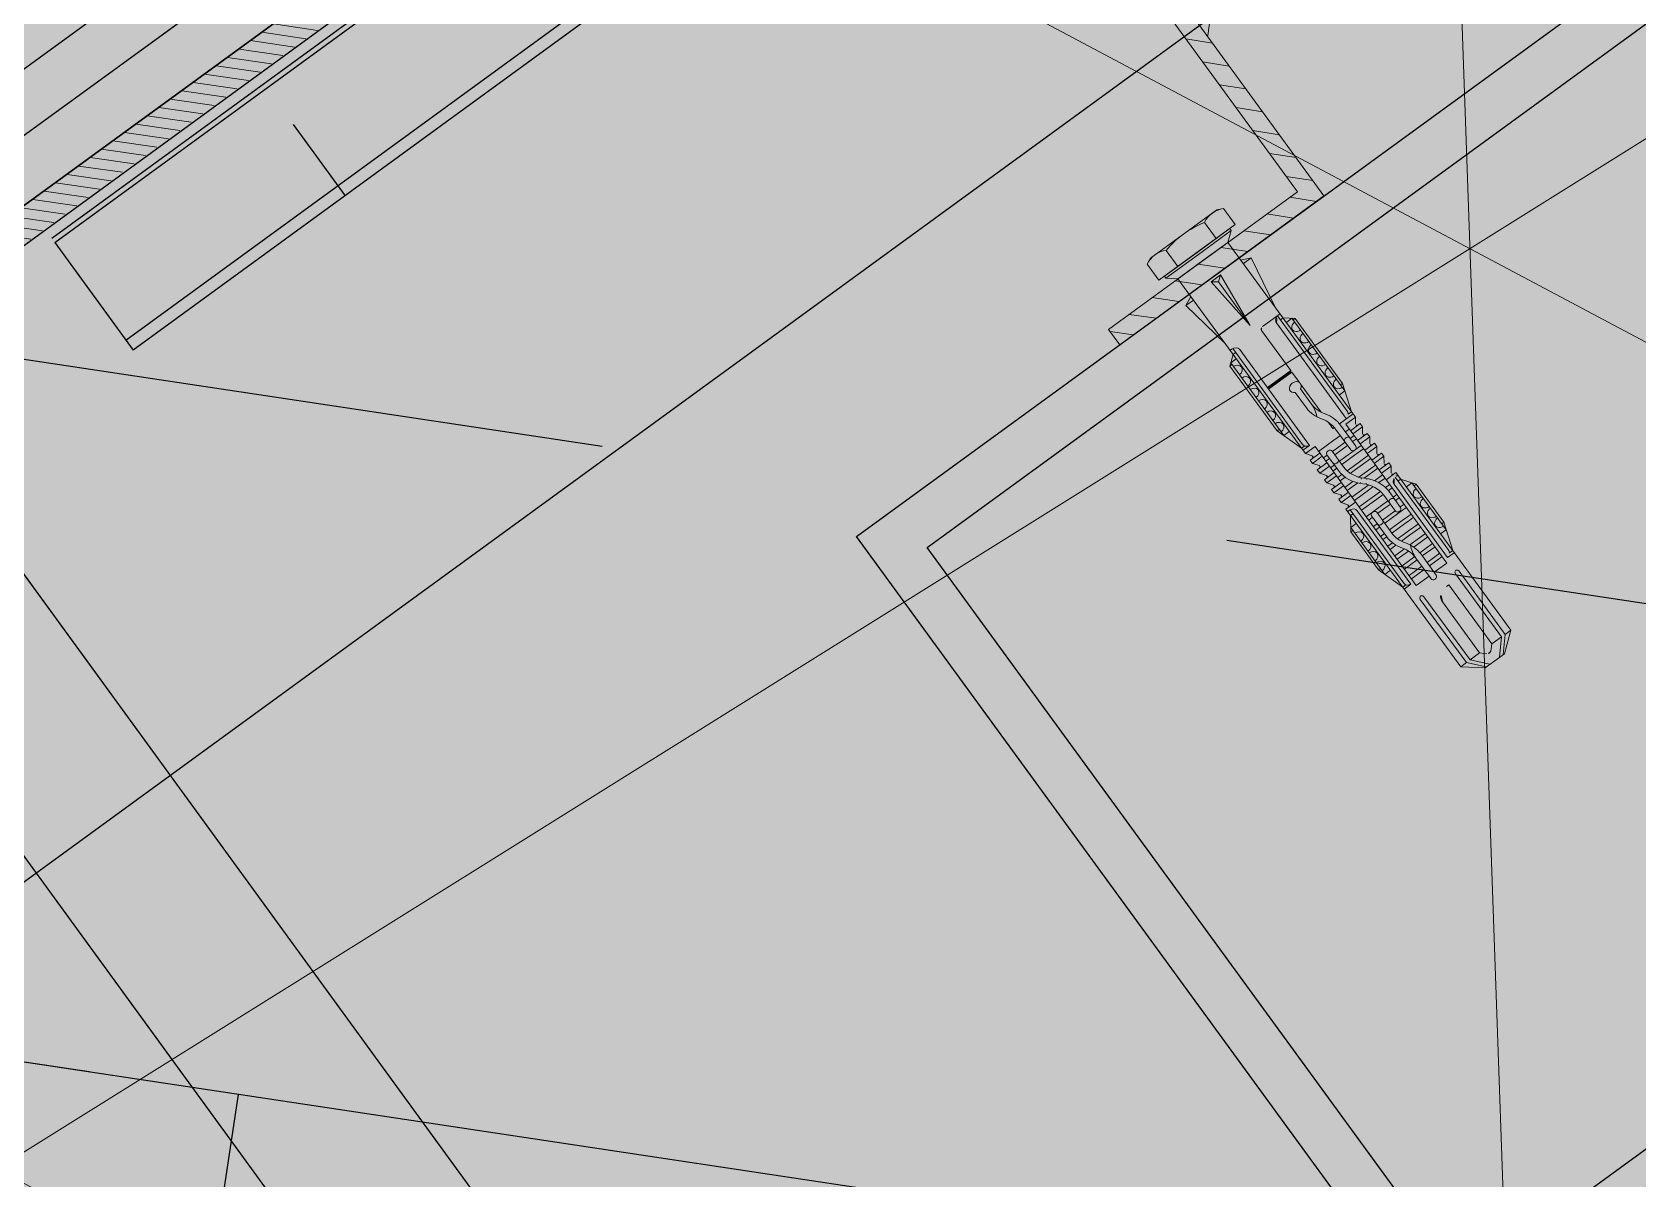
# Model space of a CAD drawing. Header units: metres. Extents: x 678805 to 1359287, y 2747329 to 5497370.
# Drawn here: x 679859.0376 to 679859.2918, y 2748713.8587 to 2748714.0403 of the extents above; entities that cross this region are included whole.
import ezdxf

# ---------------------------------------------------------------- set-up
doc = ezdxf.new("R2010")
doc.units = ezdxf.units.M
doc.linetypes.add('XREF_MON_BUILDINGS$0$DASH_1', pattern=[0.4, 0.1, -0.3])
doc.linetypes.add('XREF_MON_BUILDINGS$0$Dash_2_', pattern=[0.25, 0.125, -0.125])
for name, color, linetype in [('00_XREF_MON_HSC_PAVEMENT', 7, 'Continuous'), ('00_XREF_TWQ_BUILDINGS', 7, 'Continuous'), ('XREF_MON_BUILDINGS$0$00-Modulos DEFINIDOS', 7, 'Continuous'), ('XREF_MON_BUILDINGS$0$00-Modulos ROOFS', 2, 'Continuous'), ('XREF_MON_BUILDINGS$0$02-L-01_Structure', 2, 'Continuous'), ('XREF_MON_BUILDINGS$0$02-L-01_Struture aux', 4, 'Continuous'), ('XREF_MON_BUILDINGS$0$02-L-Insulation', 252, 'Continuous'), ('XREF_MON_BUILDINGS$0$02-L-panel', 5, 'Continuous'), ('XREF_MON_BUILDINGS$0$02-L-Pergola Profiles', 8, 'Continuous'), ('XREF_MON_BUILDINGS$0$02-L-Pergola Projection', 8, 'Continuous'), ('XREF_MON_BUILDINGS$0$02-L-Pergola Shades', 15, 'Continuous'), ('XREF_MON_BUILDINGS$0$02-L-Pergola Shades Schematic', 8, 'Continuous'), ('XREF_MON_BUILDINGS$0$02_L_Furniture', 7, 'Continuous'), ('XREF_MON_BUILDINGS$0$02_L_Projection', 8, 'Continuous')]:
    doc.layers.add(name, color=color, linetype=linetype)
doc.layers.add('XREF_MON_BUILDINGS$0$0-WIPEOUTS', color=7, linetype='Continuous', true_color=0xffffff)
doc.layers.add('XREF_MON_BUILDINGS$0$02-L-Pergola Wipeout', color=7, linetype='Continuous', true_color=0xffffff)
for name, color, linetype, lineweight in [('XREF_MON_BUILDINGS$0$02-H-251', 251, 'Continuous', 0), ('XREF_MON_BUILDINGS$0$02-H-254', 254, 'Continuous', 0), ('XREF_MON_BUILDINGS$0$02-L-01_Structure L', 7, 'Continuous', 5), ('XREF_MON_BUILDINGS$0$02-L-01_Structure T', 8, 'Continuous', 5)]:
    doc.layers.add(name, color=color, linetype=linetype, lineweight=lineweight)
doc.layers.add('XREF_MON_BUILDINGS$0$02-KH-13 Restaurant', color=7, linetype='Continuous', lineweight=30, true_color=0xed2d02)
doc.layers.add('XREF_MON_HSC_PAVEMENT$0$03-TR-Pavement_07_Precast irregular Concrete Blocks', color=7, linetype='Continuous', lineweight=5, true_color=0xb3b3b3)
doc.layers.add('XREF_MON_BUILDINGS$0$02-L-Pergola Aux', color=50, linetype='Continuous', plot=False)
doc.layers.get('XREF_MON_BUILDINGS$0$02-KH-13 Restaurant').off()
doc.linetypes.add('XREF_MON_BUILDINGS$0$BATTING', pattern='A,0.0001,-0.1,[134,ltypeshp.shx,S=0.1,R=0,X=-0.1,Y=0],-0.2,[134,ltypeshp.shx,S=0.1,R=180,X=0.1,Y=0],-0.1', length=0.4001)

# ---------------------------------------------------------------- blocks, each defined once
blk = doc.blocks.new('XREF_MON_BUILDINGS$0$modulo kiosco')
at = {"layer": 'XREF_MON_BUILDINGS$0$0-WIPEOUTS', "true_color": 0xfcfcfc}
h = blk.add_hatch(color=7, dxfattribs=at)
h.dxf.hatch_style = 1
h.paths.add_polyline_path([(119.6986085139215, -61.62058441969566), (119.6986085125245, -56.82058442011476), (124.4986085132696, -56.82058442058042), (124.4986085123383, -61.62058442132547)])
at = {"layer": 'XREF_MON_BUILDINGS$0$00-Modulos ROOFS', "lineweight": 0}
blk.add_lwpolyline([(119.6986085139215, -61.62058441969566), (119.6986085125245, -56.82058442011476), (124.4986085132696, -56.82058442058042), (124.4986085123383, -61.62058442132547)], close=True, dxfattribs=at)
at = {"layer": 'XREF_MON_BUILDINGS$0$00-Modulos ROOFS'}
blk.add_lwpolyline([(124.4986085137352, -57.12058442062698), (124.4986085132696, -56.82058442058042), (124.1986085125245, -56.82058442151174), (119.9986085128039, -56.82058442034759), (119.6986085125245, -56.82058442011476), (119.6986085125245, -57.12058442085981), (119.6986085134558, -61.32058442058042), (119.6986085139215, -61.62058441969566), (119.9986085128039, -61.62058442062698), (124.1986085125245, -61.62058442109264), (124.4986085123383, -61.62058442132547), (124.4986085128039, -61.32058442081325)], close=True, dxfattribs=at)
blk = doc.blocks.new('XREF_MON_BUILDINGS$0$lamas aluminiotriangulo')
blk.add_lwpolyline([(680250.9537691945, 2748656.390655607), (680248.9006715198, 2748658.44375328)])
blk = doc.blocks.new('XREF_MON_BUILDINGS$0$PERGOLA PLANA')
at = {"layer": 'XREF_MON_BUILDINGS$0$02-L-Pergola Wipeout', "true_color": 0xfcfcfc}
h = blk.add_hatch(color=7, dxfattribs=at)
h.dxf.hatch_style = 1
h.paths.add_polyline_path([(4.612218253081664, 9.290000000968575), (0.3099999981932342, 4.987781745847315), (0.3099999986588955, 9.290000000037253)])
h.paths.add_polyline_path([(0.332781744771637, 4.855000000447035), (4.744999998947605, 9.267218254506588), (4.744999999529682, 4.900563496164978), (4.699436504277401, 4.855000000447035)])
h.paths.add_polyline_path([(4.854999999050051, 9.290000001899898), (9.13443650235422, 9.29000000236556), (4.854999999632128, 5.010563495568931)])
h.paths.add_polyline_path([(9.289999997243285, 9.134436507709324), (9.289999997825362, 4.855000001844019), (5.010563491727225, 4.855000000912696)])
h.paths.add_polyline_path([(4.900563491159119, 4.745000001043081), (9.267218253924511, 4.745000001508743), (4.85500000033062, 0.3327817460522056), (4.854999999166466, 4.699436508584768)])
h.paths.add_polyline_path([(9.289999997825362, 4.612218253780156), (9.289999998291023, 0.3100000019185245), (4.987781747244298, 0.3100000009872019)])
h.paths.add_polyline_path([(0.465563491685316, 0.3100000000558794), (4.744999999064021, 4.589436508249491), (4.745000000111759, 0.3100000014528632)])
h.paths.add_polyline_path([(0.3099999980768189, 4.745000000111759), (4.589436504989862, 4.745000000111759), (0.3099999976111576, 0.4655634895898402)])
h.paths.add_polyline_path([(9.399999998277053, 0.2000000020489097), (0.1999999997206032, 0.1999999997206032), (0.1999999986728653, 9.399999999906868), (9.399999999324791, 9.400000001769513)])
at = {"layer": 'XREF_MON_BUILDINGS$0$02-L-Pergola Aux', "linetype": 'XREF_MON_BUILDINGS$0$Dash_2_', "ltscale": 0.5}
blk.add_line((0.1999999997206032, 0.1999999997206032), (9.399999999324791, 9.400000001769513), dxfattribs=at)
at = {"layer": 'XREF_MON_BUILDINGS$0$02-L-Pergola Profiles'}
blk.add_line((0.4655634912196547, 0.3099999995902181), (9.289999999338761, 9.13443651003763), dxfattribs=at)
at = {"layer": 'XREF_MON_BUILDINGS$0$02-L-Pergola Projection', "linetype": 'XREF_MON_BUILDINGS$0$DASH_1'}
blk.add_line((0.4655634912196547, 0.3099999995902181), (9.289999999338761, 9.13443651003763), dxfattribs=at)
at = {"layer": 'XREF_MON_BUILDINGS$0$02-L-Pergola Shades', "xscale": -1, "rotation": 270.0000000152252}
blk.add_blockref('XREF_MON_BUILDINGS$0$lamas aluminiotriangulo', (-2748649.153572517, -680243.8731607608), dxfattribs=at)
at = {"layer": 'XREF_MON_BUILDINGS$0$02-L-Pergola Shades Schematic', "xscale": -1, "rotation": 270.0000000152252}
blk.add_blockref('XREF_MON_BUILDINGS$0$lamas aluminiotriangulo', (-2748649.153572517, -680243.8731607608), dxfattribs=at)
blk = doc.blocks.new('XREF_MON_BUILDINGS$0$PILAR STRUCTURE')
at = {"layer": 'XREF_MON_BUILDINGS$0$02-L-01_Structure', "linetype": 'Continuous'}
h = blk.add_hatch(dxfattribs=at)
h.set_pattern_fill('ANGLE', color=252)
h.set_pattern_definition([(0, (-144.6596111481284, 18.56842418532225), (0, 6.985), [5.08, -1.905]), (90, (-144.6596111481284, 18.56842418532225), (-6.985, 4.277078946022131e-16), [5.08, -1.905])])
h.paths.add_polyline_path([(-0.0800000000000125, -0.08000000000000185), (0.07999999999998408, -0.08000000000000185), (0.07999999999998408, 0.0799999999999983), (-0.0800000000000125, 0.0799999999999983)])
h.paths.add_polyline_path([(-0.07200000000000273, -0.07200000000000273), (0.0719999999999743, -0.07200000000000273), (0.0719999999999743, 0.07199999999999918), (-0.07200000000000273, 0.07199999999999918)], flags=16)
h = blk.add_hatch(color=252, dxfattribs=at)
h.dxf.hatch_style = 1
h.paths.add_polyline_path([(-0.07200000000000273, -0.07200000000000273), (0.0719999999999743, -0.07200000000000273), (0.0719999999999743, 0.07199999999999918), (-0.07200000000000273, 0.07199999999999918)], flags=16)
h.paths.add_polyline_path([(-0.0800000000000125, -0.08000000000000185), (0.07999999999998408, -0.08000000000000185), (0.07999999999998408, 0.0799999999999983), (-0.0800000000000125, 0.0799999999999983)])
for points in [[(-0.0800000000000125, -0.08000000000000185), (0.07999999999998408, -0.08000000000000185), (0.07999999999998408, 0.0799999999999983), (-0.0800000000000125, 0.0799999999999983)], [(-0.07200000000000273, -0.07200000000000273), (0.0719999999999743, -0.07200000000000273), (0.0719999999999743, 0.07199999999999918), (-0.07200000000000273, 0.07199999999999918)]]:
    blk.add_lwpolyline(points, close=True, dxfattribs=at)
blk = doc.blocks.new('XREF_MON_BUILDINGS$0$ULMA_Escuadra40x80_Seccion')
at = {"layer": 'XREF_MON_BUILDINGS$0$02-H-251', "ltscale": 125}
h = blk.add_hatch(dxfattribs=at)
h.set_pattern_fill('ANSI31', color=256, scale=0.001, angle=360, style=0)
h.set_pattern_definition([(45, (0, 0), (-0.002245064030267288, 0.002245064030267289), [])])
h.paths.add_polyline_path([(0, 0.0799999999994725), (0.002999999989697244, 0.0799999999994725), (0.002999999989697244, 0.002999999999701686), (0.03999999999359716, 0.002999999999701686), (0.03999999999359716, 0), (0, 0)])
at = {"layer": 'XREF_MON_BUILDINGS$0$02-L-01_Structure L', "linetype": 'Continuous'}
blk.add_lwpolyline([(0, 0.0799999999994725), (0.002999999989697244, 0.0799999999994725), (0.002999999989697244, 0.002999999999701686), (0.03999999999359716, 0.002999999999701686), (0.03999999999359716, 0), (0, 0)], close=True, dxfattribs=at)
blk = doc.blocks.new('XREF_MON_BUILDINGS$0$ULMA_Anclaje fijacion a forjado y a cerramiento base')
at = {"layer": 'XREF_MON_BUILDINGS$0$02-L-01_Structure T', "linetype": 'Continuous'}
for p, q in [((-0.07549999996990664, 0.004900000054021802), (-0.06990192376542836, 0.006400000053872645)), ((-0.05990525586821605, 0.006000000053973054), (-0.07139474408904789, 0.006000000053973054)), ((-0.07139474408904789, 0.006000000053973054), (-0.07139474408904789, 0.004900000054021802)), ((-0.07139474408904789, 0.006000000053973054), (-0.07139474408904789, 0.004900000054021802)), ((-0.0605980761902174, 0.006400000053872645), (-0.06990192376542836, 0.006400000053872645)), ((-0.06990192376542836, 0.006400000053872645), (-0.06990192376542836, 0.006000000053973054)), ((-0.0605980761902174, 0.006400000053872645), (-0.0605980761902174, 0.006000000053973054)), ((-0.06059807618294144, 0.006400000053872645), (-0.05799999996816041, 0.004900000054021802)), ((-0.05990525586821605, 0.006000000053973054), (-0.05990525586821605, 0.004900000054021802)), ((-0.04149999997025589, 0.004900000054021802), (-0.03590192376577761, 0.006400000053872645)), ((-0.01959999997052364, 0.006000000053973054), (-0.03739474408939714, 0.006000000053973054)), ((-0.03739474408939714, 0.006000000053973054), (-0.03739474408939714, 0.004900000054021802)), ((-0.01999999996769475, 0.006400000053872645), (-0.03590192376577761, 0.006400000053872645)), ((-0.03590192376577761, 0.006400000053872645), (-0.03590192376577761, 0.006000000053973054)), ((-0.01999999996769475, 0.006400000053872645), (-0.01999999996769475, 0.006000000053973054)), ((-0.01849999996920815, 0.004900000054021802), (-0.01999999996769475, 0.006400000053872645)), ((-0.01959999997052364, 0.004900000054021802), (-0.01959999997052364, 0.006000000053973054)), ((-0.005200000319746323, 0.006399999982932059), (-0.01587305490102153, 0.004899999983081216)), ((-0.005199999970500357, 0.004900000054021802), (-0.005199999970500357, 0.006400000053872645)), ((-0.005199999970500357, 0.006400000053872645), (-0.004333974560722709, 0.004900000054021802)), ((0.001500000034866389, 0.006400000053872645), (2.91038304567337e-11, 0.004900000054021802)), ((0.002000000029511284, 0.006400000053872645), (0.001500000034866389, 0.006400000053872645)), ((0.001500000034866389, 5.411493475548923e-11), (0.001500000034866389, 0.006400000053872645)), ((0.001999999680265319, 0.007505513633077499), (0.0059194662826485, 0.007505513633077499)), ((0.001999999680265319, -0.007505513666728802), (0.001999999680265319, 0.007505513633077499)), ((0.002000000029511284, 5.411493475548923e-11), (0.002000000029511284, 0.006400000053872645)), ((0.006499999683001079, 0.00650000033328979), (0.0059194662826485, 0.007505513633077499)), ((0.006499999683001079, -0.006499999667084921), (0.006499999683001079, 0.00650000033328979)), ((-0.09499999996478437, 0.004900000054021802), (-0.09799999996903352, 0.001900000053865369)), ((-0.09500000016123522, 0.003800290978233534), (-0.09800000016548438, 0.001649701530368475)), ((-0.09800000016548438, 0.0009425947491763509), (-0.09500000016123522, 0.00309318419704141)), ((-0.05639999997220002, 0.004900000040834129), (-0.09499999997206032, 0.004900000040834129)), ((-0.09500000016123522, 0.003800290978233534), (-0.09500000016123522, 0.004899999999906868)), ((-0.07949999999982538, 0.003800290978233534), (-0.09500000016123522, 0.003800290978233534)), ((-0.07950095342675922, 0.00309318419704141), (-0.09500000000116415, 0.00309318419704141)), ((-0.09500000016123522, 0.001212165931974596), (-0.09500000016123522, 0.00309318419704141)), ((-0.07921132486808347, 0.003735412722562614), (-0.07949999999982538, 0.003800290978233534)), ((-0.07949999999982538, 0.00309318419704141), (-0.07921132486808347, 0.003158062453167076)), ((-0.07899999999790452, 0.003446737587637472), (-0.07921132486808347, 0.003735412722562614)), ((-0.07921132486808347, 0.003158062453167076), (-0.07899999999790452, 0.003446737587637472)), ((-0.04279999997379491, 0.003000000040628947), (-0.07679999997344567, 0.003000000040628947)), ((-0.07679999997344567, 0.0004999963407499308), (-0.07679999997344567, 0.003000000040628947)), ((-0.07599999997182749, 0.003600000040933082), (-0.07599999997182749, 0.004900000040834129)), ((-0.05799999996816041, 0.003600000054120756), (-0.07597979684214806, 0.003600000054120756)), ((-0.07549999996990664, 0.004266025754077418), (-0.07549999996990664, 0.004900000054021802)), ((-0.07519999997020932, 0.0004999878656235524), (-0.07519999997020932, 0.003000000040628947)), ((-0.05702020314492984, 0.004400000053919939), (-0.07499999996798579, 0.004400000053919939)), ((-0.07439999996859115, 0.000499983615554811), (-0.07439999996859115, 0.003000000040628947)), ((-0.07279999997263076, 0.0004999751408831798), (-0.07279999997263076, 0.003000000040628947)), ((-0.07199999997101258, 0.0004999709158255428), (-0.07199999997101258, 0.003000000040628947)), ((-0.07039999996777624, 0.0007838919409550726), (-0.07039999996777624, 0.003000000040628947)), ((-0.06959999997343402, 0.003000000040628947), (-0.06959999997343402, -3.774075094042928e-05)), ((-0.06799999997019768, 0.001888627379230456), (-0.06799999997019768, 0.003000000054271368)), ((-0.0671999999685795, 0.002098475703860458), (-0.0671999999685795, 0.003000000054271368)), ((-0.06559999996534316, 0.002250000054118573), (-0.06559999996534316, 0.003000000054271368)), ((-0.06479999997100094, 0.002250000054118573), (-0.06479999997100094, 0.003000000054271368)), ((-0.0631999999677646, 0.002250000054118573), (-0.0631999999677646, 0.003000000054271368)), ((-0.06239999996614642, 0.002250000054118573), (-0.06239999996614642, 0.003000000054271368)), ((-0.06079999997018604, 0.002250000054118573), (-0.06079999997018604, 0.003000000054271368)), ((-0.05999999996856786, 0.002250000054118573), (-0.05999999996856786, 0.003000000054271368)), ((-0.05839999996533152, 0.002246470569389203), (-0.05839999996533152, 0.003000000054271368)), ((-0.05799999999726424, 0.004899999999906868), (-0.05799999999726424, 0.004399999999805004)), ((-0.0575999999709893, 0.002178927737077174), (-0.0575999999709893, 0.003000000054271368)), ((-0.0569999999643187, 0.004600000053869735), (-0.0569999999643187, 0.004900000054021802)), ((-0.05639999997220002, 0.003000000040628947), (-0.05639999997220002, 0.004900000040834129)), ((-0.05599999996775296, 0.001773728350144665), (-0.05599999996775296, 0.003000000054271368)), ((-0.05479999996896368, 0.004900000040834129), (-0.05594999997265404, 0.004236047240738117)), ((-0.05519999996613478, 0.001419681868355838), (-0.05519999996613478, 0.003000000054271368)), ((-0.0539999999673455, 0.004900000040834129), (-0.05479999996896368, 0.004900000040834129)), ((-0.05479999996896368, 0.003000000040628947), (-0.05479999996896368, 0.004900000040834129)), ((-0.0539999999673455, 0.003000000040628947), (-0.0539999999673455, 0.004900000040834129)), ((-0.05359999997017439, 0.0003147642983094556), (-0.05359999997017439, 0.003000000040628947)), ((-0.05239999997138511, 0.004900000040834129), (-0.05354999996779952, 0.004236047240738117)), ((-0.05279999996855622, 4.092726157978177e-11), (-0.05279999996855622, 0.003000000040628947)), ((-0.05239999997138511, 0.003000000040628947), (-0.05239999997138511, 0.004900000040834129)), ((-0.05159999996976694, 0.004900000040834129), (-0.05239999997138511, 0.004900000040834129)), ((-0.05159999996976694, 0.003000000040628947), (-0.05159999996976694, 0.004900000040834129)), ((-0.05119999997259583, 4.092726157978177e-11), (-0.05119999997259583, 0.003000000040628947)), ((-0.04999999997380655, 0.004900000040834129), (-0.05114999997022096, 0.004236047240738117)), ((-0.05039999997097766, 4.092726157978177e-11), (-0.05039999997097766, 0.003000000040628947)), ((-0.04919999997218838, 0.004900000040834129), (-0.04999999997380655, 0.004900000040834129)), ((-0.04999999997380655, 0.003000000040628947), (-0.04999999997380655, 0.004900000040834129)), ((-0.04919999997218838, 0.003000000040628947), (-0.04919999997218838, 0.004900000040834129)), ((-0.04879999996774131, 0.002250000054118573), (-0.04879999996774131, 0.003000000054271368)), ((-0.04879999996774131, 0.001250000053914846), (-0.04879999996774131, 0.00262500005419497)), ((-0.04759999996895203, 0.004900000040834129), (-0.0487499999726424, 0.004236047240738117)), ((-0.0479999999733991, 4.092726157978177e-11), (-0.0479999999733991, 0.003000000040628947)), ((-0.04759999996895203, 0.003000000040628947), (-0.04759999996895203, 0.004900000040834129)), ((-0.04679999996733386, 0.004900000040834129), (-0.04759999996895203, 0.004900000040834129)), ((-0.04679999996733386, 0.003000000040628947), (-0.04679999996733386, 0.004900000040834129)), ((-0.04639999997016275, 0.002250000054118573), (-0.04639999997016275, 0.003000000054271368)), ((-0.04519999997137347, 0.004900000040834129), (-0.04634999996778788, 0.004236047240738117)), ((-0.04559999996854458, 0.002250000054118573), (-0.04559999996854458, 0.003000000054271368)), ((-0.0443999999697553, 0.004900000040834129), (-0.04519999997137347, 0.004900000040834129)), ((-0.04519999997137347, 0.003000000040628947), (-0.04519999997137347, 0.004900000040834129)), ((-0.0443999999697553, 0.003000000040628947), (-0.0443999999697553, 0.004900000040834129)), ((-0.04399999996530823, 0.002250000054118573), (-0.04399999996530823, 0.003000000054271368)), ((-0.04399999996530823, 0.002250000054118573), (-0.04399999996530823, 0.003000000054271368)), ((-0.04279999997379491, 0.004900000040834129), (-0.04394999997020932, 0.004236047240738117)), ((2.91038304567337e-11, 0.004900000054021802), (-0.04279999996651895, 0.004900000054021802)), ((-0.04279999997379491, 0.003000000040628947), (-0.04279999997379491, 0.004900000040834129)), ((-0.04199999996490078, 0.004900000054021802), (-0.04199999996490078, 0.002243997654204577)), ((-0.01849999996920815, 0.003600000054120756), (-0.04197979586751899, 0.003600000054120756)), ((-0.04149999997025589, 0.004266025478955271), (-0.04149999997025589, 0.004900000054021802)), ((-0.017520182816952, 0.004400000053919939), (-0.04099999996833503, 0.004400000053919939)), ((-0.01849999996920815, 0.004900000054021802), (-0.01849999996920815, 0.004400000053919939)), ((-0.01749999996536644, 0.004900000054021802), (-0.01749999996536644, 0.001469047654154565)), ((2.91038304567337e-11, 5.411493475548923e-11), (2.91038304567337e-11, 0.004900000054021802)), ((0.001999999680265319, 0.003752758733298833), (0.0059194662826485, 0.003752758733298833)), ((-0.09799999996903352, 5.411493475548923e-11), (-0.09799999996903352, 0.001900000053865369)), ((-0.09799999999813735, 0), (-0.09799999999813735, -0.001900000000205182)), ((-0.09500000000116415, 0.001212165931974596), (-0.09598054861999117, 0.0003815084141933767)), ((-0.08050000000366708, 0.001212165931974596), (-0.09500000000116415, 0.001212165931974596)), ((-0.08050000031653326, 0.0007878340506977111), (-0.08050000031653326, 0.001212165915148944)), ((-0.07238871805748204, 0.0005000000005566108), (-0.07750000029773219, 0.0005000000005566108)), ((-0.07238871783920331, 0.0005000000005566108), (-0.07749997821520083, 0.0005000000005566108)), ((-0.07039999996777624, 0.0002553429039835464), (-0.07039999996777624, 0.0007838919541427458)), ((-0.06799999997019768, 0.0008294746289720933), (-0.06799999997019768, 0.001888627379230456)), ((-0.06799999997019768, 4.092726157978177e-11), (-0.06799999997019768, 0.0008294746157844202)), ((-0.06799999997019768, 4.092726157978177e-11), (-0.06799999997019768, -0.0007950077156237967)), ((-0.0671999999685795, 0.001074557454103342), (-0.0671999999685795, 0.002098475703860458)), ((-0.0671999999685795, 4.092726157978177e-11), (-0.0671999999685795, 0.001074557440915669)), ((-0.0671999999685795, 4.092726157978177e-11), (-0.0671999999685795, -0.001052696669376019)), ((-0.06559999996534316, 0.001250000053914846), (-0.06559999996534316, 0.002250000054118573)), ((-0.06559999997261912, 4.092726157978177e-11), (-0.06559999997261912, 0.001250000040727173)), ((-0.06559999997261912, 4.092726157978177e-11), (-0.06559999997261912, -0.001249999959327397)), ((-0.06479999997100094, 0.001250000053914846), (-0.06479999997100094, 0.002250000054118573)), ((-0.06479999997100094, 4.092726157978177e-11), (-0.06479999997100094, 0.001250000040727173)), ((-0.06479999997100094, 4.092726157978177e-11), (-0.06479999997100094, -0.001249999959327397)), ((-0.0631999999677646, 0.001250000053914846), (-0.0631999999677646, 0.002250000054118573)), ((-0.0631999999677646, 4.092726157978177e-11), (-0.0631999999677646, 0.001250000040727173)), ((-0.0631999999677646, 4.092726157978177e-11), (-0.0631999999677646, -0.001249999959327397)), ((-0.05863006513391156, 0.002250000000458385), (-0.06250000033469405, 0.002250000000458385)), ((-0.05863006513391156, 0.001250000000254659), (-0.06249989908974385, 0.001250000000254659)), ((-0.06239999997342238, 4.092726157978177e-11), (-0.06239999997342238, 0.001250000040727173)), ((-0.06239999997342238, 4.092726157978177e-11), (-0.06239999997342238, -0.001249999959327397)), ((-0.06079999997018604, 4.092726157978177e-11), (-0.06079999997018604, 0.001250000040727173)), ((-0.06079999997018604, 4.092726157978177e-11), (-0.06079999997018604, -0.001249999959327397)), ((-0.05999999996856786, 4.092726157978177e-11), (-0.05999999996856786, 0.001250000040727173)), ((-0.05999999996856786, 4.092726157978177e-11), (-0.05999999996856786, -0.002999999959229172)), ((-0.05839999997260747, 4.092726157978177e-11), (-0.05839999997260747, 0.001245927241143363)), ((-0.05839999997260747, 4.092726157978177e-11), (-0.05839999997260747, -0.002999999959229172)), ((-0.0575999999709893, -0.002999999959229172), (-0.0575999999709893, 0.001167863121281698)), ((-0.05599999996775296, 4.092726157978177e-11), (-0.05599999996775296, 0.0006941365782040521)), ((-0.05599999996775296, 4.092726157978177e-11), (-0.05599999996775296, -0.002999999959229172)), ((-0.05519999997341074, 0.0002712911496018933), (-0.05519999997341074, -0.002999999959229172)), ((-0.05279999996855622, 4.092726157978177e-11), (-0.05279999996855622, -0.0002712910677473701)), ((-0.05119999997259583, 4.092726157978177e-11), (-0.05119999997259583, -0.0009957987340385444)), ((-0.05039999997097766, 4.092726157978177e-11), (-0.05039999997097766, -0.001172616259282222)), ((-0.04879999996774131, 4.092726157978177e-11), (-0.04879999996774131, 0.001250000040727173)), ((-0.04879999996774131, 4.092726157978177e-11), (-0.04879999996774131, -0.001249999959327397)), ((-0.0479999999733991, 4.092726157978177e-11), (-0.0479999999733991, -0.001249999959327397)), ((-0.04238871808775002, 0.002249999982723239), (-0.04750000033527613, 0.002249999982723239)), ((-0.04238871799316257, 0.001249999982974259), (-0.04749997836916009, 0.001249999982974259)), ((-0.04639999997016275, 4.092726157978177e-11), (-0.04639999997016275, 0.001250000040727173)), ((-0.04639999997016275, 4.092726157978177e-11), (-0.04639999997016275, -0.001249999959327397)), ((-0.04559999996854458, 4.092726157978177e-11), (-0.04559999996854458, 0.001250000040727173)), ((-0.04559999996854458, 4.092726157978177e-11), (-0.04559999996854458, -0.001249999959327397)), ((-0.04399999997258419, 4.092726157978177e-11), (-0.04399999997258419, 0.001250000040727173)), ((-0.04399999997258419, 4.092726157978177e-11), (-0.04399999997258419, 0.001250000040727173)), ((-0.04399999997258419, 4.092726157978177e-11), (-0.04399999997258419, -0.001249999959327397)), ((-0.04399999997258419, 4.092726157978177e-11), (-0.04399999997258419, -0.002999999959229172)), ((-0.04199999996490078, 0.001243073279056262), (-0.04199999996490078, 0.0009690476540527015)), ((-0.04049836142075947, 0.0009690476540527015), (-0.04197979586751899, 0.0009690476540527015)), ((-0.03124687392119085, 0.0009690476540527015), (-0.03803526836418314, 0.0009690476540527015)), ((-0.03186602826463059, 0.0004999956327083055), (-0.03561142804392148, 0.0005000794471925474)), ((-0.03561128240835387, 0.0005000000001018634), (-0.03186602558707818, 0.0005000000001018634)), ((-0.02819999996427214, 0.0009690476540527015), (-0.03075312601140467, 0.0009690476540527015)), ((-0.02819999996427214, 0.0009690476540527015), (-0.02799999996932456, 0.0007690476541029057)), ((-0.02819999996427214, 0.0009690476540527015), (-0.02819999996427214, -0.003599999945890886)), ((-0.02779999996710103, 0.0009690476540527015), (-0.02799999996932456, 0.0007690476541029057)), ((-0.02799999996932456, 0.0007690476541029057), (-0.02799999996932456, -0.003599999945890886)), ((-0.02779999996710103, 0.0009690476540527015), (-0.02779999996710103, -0.003599999945890886)), ((-0.01799999996728729, 0.0009690476540527015), (-0.02779999996710103, 0.0009690476540527015)), ((-0.004333974917244632, 0.000915883743800805), (-0.01587305490102153, -1.682565198279917e-11)), ((-0.01587305455177557, 5.411493475548923e-11), (-0.005199999970500357, 5.411493475548923e-11)), ((-0.004333974560722709, 0.0009158838147413917), (-0.005199999970500357, 5.411493475548923e-11)), ((-0.004333974560722709, -0.0009158837065115222), (-0.005199999970500357, 5.411493475548923e-11)), ((-0.004333974560722709, -0.0009158837065115222), (-0.004333974560722709, 0.0009158838147413917)), ((0, 0), (0, -0.004899999999906868)), ((0.001499999998486601, 0), (0.001499999998486601, -0.006400000000212458)), ((0.002000000000407454, 0), (0.002000000000407454, -0.006400000000212458)), ((-0.09799999999813735, -0.0009425947491763509), (-0.09500000000116415, -0.003093184197496157)), ((-0.09500000000116415, -0.003800290978688281), (-0.09799999999813735, -0.001649701530368475)), ((-0.09500000000116415, -0.004899999999906868), (-0.09799999999813735, -0.001900000000205182)), ((-0.09500000000116415, -0.001212165932429343), (-0.09598054861999117, -0.0003815084141933767)), ((-0.09499999997206032, -0.001212165891502082), (-0.09499999997206032, -0.003093184156568896)), ((-0.08249999999679858, -0.001212165932429343), (-0.09500000000116415, -0.001212165932429343)), ((-0.07238871791923884, -0.0005000000001018634), (-0.07750000016676495, -0.0005000000001018634)), ((-0.07238871795561863, -0.0004999999991923687), (-0.07749997833161615, -0.0004999999991923687)), ((-0.07679999997344567, -0.0004999999591746018), (-0.07679999997344567, -0.002999999959229172)), ((-0.07519999997020932, -0.0004999999591746018), (-0.07519999997020932, -0.002999999959229172)), ((-0.07439999996859115, -0.0004999999591746018), (-0.07439999996859115, -0.002999999959229172)), ((-0.07279999997263076, -0.0004999999591746018), (-0.07279999997263076, -0.002999999959229172)), ((-0.07199999997101258, -0.0004999999591746018), (-0.07199999997101258, -0.002999999959229172)), ((-0.07039999996777624, -0.0008117044189930311), (-0.07039999996777624, -0.002999999959229172)), ((-0.06960000032267999, -0.001128624259763455), (-0.06960000032267999, -0.003000000016982085)), ((-0.06799999997019768, -0.001859274363141594), (-0.06799999997019768, -0.002999999946041498)), ((-0.0671999999685795, -0.002079642608805443), (-0.0671999999685795, -0.002999999946041498)), ((-0.06049997165246168, -0.001250034919394238), (-0.06561142800637754, -0.001249920534974081)), ((-0.0656112825818127, -0.002249999999548891), (-0.06049998287926428, -0.002249999999548891)), ((-0.06559999996534316, -0.002249999945888703), (-0.06559999996534316, -0.002999999946041498)), ((-0.06479999997100094, -0.002249999945888703), (-0.06479999997100094, -0.002999999946041498)), ((-0.0631999999677646, -0.002249999945888703), (-0.0631999999677646, -0.002999999946041498)), ((-0.06239999996614642, -0.002249999945888703), (-0.06239999996614642, -0.002999999946041498)), ((-0.06079999997018604, -0.002249999945888703), (-0.06079999997018604, -0.002999999946041498)), ((-0.05359999997017439, -0.0009432666124666866), (-0.05359999997017439, -0.002999999959229172)), ((-0.05279999996855622, -0.001419681760580715), (-0.05279999996855622, -0.002999999946041498)), ((-0.05119999996531988, -0.002030796920735156), (-0.05119999996531988, -0.002999999946041498)), ((-0.05039999997097766, -0.002183035096095409), (-0.05039999997097766, -0.002999999946041498)), ((-0.04550000053859549, -0.001249999999799911), (-0.04936993554292712, -0.001249999999799911)), ((-0.04550000033486867, -0.002249999999548891), (-0.04936993554292712, -0.002249999999548891)), ((-0.04879999996774131, -0.002249999945888703), (-0.04879999996774131, -0.002999999946041498)), ((-0.04799999996612314, -0.002249999945888703), (-0.04799999996612314, -0.002999999946041498)), ((-0.04639999997016275, -0.002249999945888703), (-0.04639999997016275, -0.002999999946041498)), ((-0.04559999996854458, -0.002249999945888703), (-0.04559999996854458, -0.002999999946041498)), ((-0.04399999996530823, -0.002249999945888703), (-0.04399999996530823, -0.002999999946041498)), ((-0.0318660280900076, -0.0004999956499887048), (-0.0356114278692985, -0.0005000794649276941)), ((-0.03561128252476919, -0.0004999999991923687), (-0.03186602571076946, -0.0004999999991923687)), ((-0.004333974917244632, -0.0009158837774521089), (-0.01587305490102153, -1.682565198279917e-11)), ((-0.07950095342675922, -0.003093184197496157), (-0.09500000000116415, -0.003093184197496157)), ((-0.09499999997206032, -0.003800290937761019), (-0.09499999997206032, -0.004899999959434354)), ((-0.07949999983975431, -0.003800290978688281), (-0.09500000000116415, -0.003800290978688281)), ((-0.05639999997947598, -0.004899999999906868), (-0.09499999997933628, -0.004899999999906868)), ((-0.07921132486808347, -0.003158062453621824), (-0.07949999999982538, -0.003093184197496157)), ((-0.07949999999982538, -0.003800290978688281), (-0.07921132486808347, -0.003735412722562614)), ((-0.07899999999790452, -0.003446737588092219), (-0.07921132486808347, -0.003158062453621824)), ((-0.07921132486808347, -0.003735412722562614), (-0.07899999999790452, -0.003446737588092219)), ((-0.04279999998107087, -0.003000000000156433), (-0.07679999998072162, -0.003000000000156433)), ((-0.07599999997910345, -0.003600000000005821), (-0.07599999997910345, -0.004899999999906868)), ((-0.05797979587805457, -0.003600000000005821), (-0.07597979685669998, -0.003600000000005821)), ((-0.07549999999901047, -0.004266025699962483), (-0.07549999999901047, -0.004899999999906868)), ((-0.07549999999901047, -0.004899999999906868), (-0.06990192380180815, -0.006400000000212458)), ((-0.05699999997887062, -0.004400000000259752), (-0.0749999999825377, -0.004400000000259752)), ((-0.07139474408904789, -0.004899999945791933), (-0.07139474408904789, -0.005999999945743184)), ((-0.07139474408904789, -0.004899999945791933), (-0.07139474408904789, -0.005999999945743184)), ((-0.0605980761902174, -0.006399999946097523), (-0.05799999996816041, -0.004899999945791933)), ((-0.05990525586821605, -0.004899999945791933), (-0.05990525586821605, -0.005999999945743184)), ((-0.05799999999726424, -0.004400000000259752), (-0.05799999999726424, -0.004899999999906868)), ((-0.05699999997887062, -0.004400000000259752), (-0.05699999997887062, -0.004899999999906868)), ((-0.05639999997947598, -0.003000000000156433), (-0.05639999997947598, -0.004899999999906868)), ((-0.05479999998351559, -0.004899999999906868), (-0.05594999997993, -0.004236047200265602)), ((-0.05479999998351559, -0.003000000000156433), (-0.05479999998351559, -0.004899999999906868)), ((-0.05399999998189742, -0.004899999999906868), (-0.05479999998351559, -0.004899999999906868)), ((-0.05399999998189742, -0.003000000000156433), (-0.05399999998189742, -0.004899999999906868)), ((-0.05239999997138511, -0.004899999979897984), (-0.05354999998235144, -0.004236047179801972)), ((-0.05239999997138511, -0.002999999979692802), (-0.05239999997138511, -0.004899999979897984)), ((-0.05159999996976694, -0.004899999979897984), (-0.05239999997138511, -0.004899999979897984)), ((-0.05159999996976694, -0.002999999979692802), (-0.05159999996976694, -0.004899999979897984)), ((-0.04999999997380655, -0.004899999979897984), (-0.05114999997022096, -0.004236047179801972)), ((-0.04999999997380655, -0.002999999979692802), (-0.04999999997380655, -0.004899999979897984)), ((-0.04919999997218838, -0.004899999979897984), (-0.04999999997380655, -0.004899999979897984)), ((-0.04919999997218838, -0.002999999979692802), (-0.04919999997218838, -0.004899999979897984)), ((-0.04759999996895203, -0.004899999959434354), (-0.0487499999726424, -0.004236047159338341)), ((-0.04759999996895203, -0.002999999959229172), (-0.04759999996895203, -0.004899999959434354)), ((-0.04679999996733386, -0.004899999959434354), (-0.04759999996895203, -0.004899999959434354)), ((-0.04679999996733386, -0.002999999959229172), (-0.04679999996733386, -0.004899999959434354)), ((-0.04519999997137347, -0.004899999959434354), (-0.04634999996778788, -0.004236047159338341)), ((-0.04519999997137347, -0.002999999959229172), (-0.04519999997137347, -0.004899999959434354)), ((-0.0443999999697553, -0.004899999959434354), (-0.04519999997137347, -0.004899999959434354)), ((-0.0443999999697553, -0.002999999959229172), (-0.0443999999697553, -0.004899999959434354)), ((-0.04279999998107087, -0.004899999999906868), (-0.04394999997748528, -0.004236047200265602)), ((-0.04279999997379491, -0.002999999959229172), (-0.04279999997379491, -0.004899999959434354)), ((2.91038304567337e-11, -0.004899999945791933), (-0.04279999996651895, -0.004899999945791933)), ((-0.0419999999794527, -0.003600000000005821), (-0.0419999999794527, -0.004899999999906868)), ((-0.01849999999831198, -0.003600000000005821), (-0.04197979589662282, -0.003600000000005821)), ((-0.04149999999935972, -0.004266025425295084), (-0.04149999999935972, -0.004899999999906868)), ((-0.04149999999935972, -0.004899999999906868), (-0.0359019238021574, -0.006400000000212458)), ((-0.01752018285333179, -0.004400000000259752), (-0.04099999999743886, -0.004400000000259752)), ((-0.03739474408939714, -0.004899999945791933), (-0.03739474408939714, -0.005999999945743184)), ((-0.01849999996920815, -0.004899999945791933), (-0.01999999996769475, -0.006399999946097523)), ((-0.01959999997052364, -0.004899999945791933), (-0.01959999997052364, -0.005999999945743184)), ((-0.01849999999831198, -0.004400000000259752), (-0.01849999999831198, -0.004899999999906868)), ((-0.01750000000174623, -0.004600000000209548), (-0.01750000000174623, -0.004899999999906868)), ((-0.005199999970500357, -0.006399999946097523), (-0.01587305455177557, -0.004899999945791933)), ((-0.005199999970500357, -0.004899999945791933), (-0.005199999970500357, -0.006399999946097523)), ((-0.005199999970500357, -0.006399999946097523), (-0.004333974560722709, -0.004899999945791933)), ((0.001499999998486601, -0.006400000000212458), (0, -0.004899999999906868)), ((0.001999999680265319, -0.003752755266759777), (0.0059194662826485, -0.003752755266759777)), ((-0.05990525586821605, -0.005999999945743184), (-0.07139474408904789, -0.005999999945743184)), ((-0.06990192376542836, -0.005999999945743184), (-0.06990192376542836, -0.006399999946097523)), ((-0.0605980761902174, -0.006399999946097523), (-0.06990192376542836, -0.006399999946097523)), ((-0.0605980761902174, -0.005999999945743184), (-0.0605980761902174, -0.006399999946097523)), ((-0.01959999997052364, -0.005999999945743184), (-0.03739474408939714, -0.005999999945743184)), ((-0.03590192376577761, -0.005999999945743184), (-0.03590192376577761, -0.006399999946097523)), ((-0.01999999996769475, -0.006399999946097523), (-0.03590192376577761, -0.006399999946097523)), ((-0.01999999996769475, -0.005999999945743184), (-0.01999999996769475, -0.006399999946097523)), ((0.002000000000407454, -0.006400000000212458), (0.001499999998486601, -0.006400000000212458)), ((0.001999999680265319, -0.007505513666728802), (0.0059194662826485, -0.007505513666728802)), ((0.006499999683001079, -0.006499999667084921), (0.0059194662826485, -0.007505512966872629))]:
    blk.add_line(p, q, dxfattribs=at)
for centre, radius, start, end in [((-0.06949999996868428, 0.006000000053973054), 0.001, 179.9999995831184, 2.240738939747224e-06), ((-0.06709999996382976, 0.006000000053973054), 0.001, 179.9999995831184, 2.240738939747224e-06), ((-0.0646999999662512, 0.006000000053973054), 0.001, 179.9999995831184, 2.240738939747224e-06), ((-0.06229999996867264, 0.006000000053973054), 0.001, 179.9999995831184, 2.240738939747224e-06), ((-0.03549999996903352, 0.006000000053973054), 0.001, 179.9999995831184, 2.240738939747224e-06), ((-0.03549999996903352, 0.006000000053973054), 0.001, 179.9999995831184, 2.240738939747224e-06), ((-0.0326999999670079, 0.006000000053973054), 0.001, 180, 2.657620602956009e-06), ((-0.02989999996498227, 0.006000000053973054), 0.001, 180, 2.657620602956009e-06), ((-0.0270999999702326, 0.006000000053973054), 0.001, 180, 2.657620602956009e-06), ((-0.02429999996820698, 0.006000000053973054), 0.001, 180, 2.657620602956009e-06), ((-0.02149999996618135, 0.006000000053973054), 0.001, 180, 2.657620602956009e-06), ((0.003177357582899276, 0.005629136232983001), 0.003322642399999999, 325.6168396574897, 34.38315982743712), ((-0.07502020407264354, 0.00340000005417096), 0.0009999999999999996, 90.00000125064498, 168.46304173404), ((-0.05799999996816041, 0.004600000053869735), 0.001, 269.9999983324734, 2.657620602956009e-06), ((-0.0560999999725027, 0.004495854840570246), 0.0002999999999999972, 179.9999995831184, 299.9999996018432), ((-0.05369999996764818, 0.004495854854212666), 0.0002999999999999972, 179.9999995831184, 299.9999996018432), ((-0.05129999997006962, 0.004495854840570246), 0.0002999999999999972, 179.9999995831184, 299.9999996018432), ((-0.04889999997249106, 0.004495854840570246), 0.0002999999999999972, 179.9999995831184, 299.9999996018432), ((-0.04649999996763654, 0.004495854840570246), 0.0002999999999999972, 179.9999995831184, 299.9999996018432), ((-0.04409999997005798, 0.004495854840570246), 0.0002999999999999972, 180, 299.9999997058804), ((-0.04099999996833503, 0.00340000005417096), 0.0009999999999999996, 90.00000125064498, 168.46304173404), ((-0.01849999996920815, 0.004600000053869735), 0.001, 269.9999983324734, 2.657620602956009e-06), ((-0.005919788716710173, 1.733042154228315e-09), 0.0124197884, 342.4126448496456, 17.58735477779235), ((-0.09565735931391828, 0), 0.000499999999999996, 130.2691184803775, 229.7308815196225), ((-0.08250000031694071, 0.0007878340506977111), 0.002, 270, 0), ((-0.07750000016676495, 4.547473508864641e-13), 0.0004999999999999999, 89.9974799503451, 269.9999979155917), ((-0.07750000028318027, 4.547473508864641e-13), 0.0005, 90.00000208440834, 270.0025200496549), ((-0.07238871805748204, -0.006999999999607098), 0.007500000000000002, 61.0463102315051, 90), ((-0.06250000033469405, 0.001750000000356522), 0.0004999999999999998, 90.00000208440834, 270.0116013998847), ((-0.0604999827046413, 0.001750017459926312), 0.0004999825401999999, 270.0012777422978, 90.00000416881663), ((-0.05863006513391156, -0.005249999999705324), 0.007499999999999999, 48.5903778450324, 90.00000166752666), ((-0.05863006495928857, -0.005249999999705324), 0.006500000000000001, 48.5903778450324, 90.00000166752666), ((-0.05863006511208368, 0.005249999982879672), 0.006499999999999996, 306.1289274904188, 311.4096221549676), ((-0.04936993552837521, -0.005250000016985723), 0.007499999999999999, 128.1222900908017, 131.4096221549676), ((-0.04936993554292712, 0.005250000000614818), 0.006499999999999997, 228.5903778450324, 270), ((-0.04750000032072421, 0.001749999982621375), 0.0004999999999999998, 90.00000208440834, 270.0025200496549), ((-0.04550000016024569, 0.001749999999901775), 0.0005, 269.9999754039819, 90.00000125064498), ((-0.04238871808775002, -0.00525000001744047), 0.007500000000000002, 61.0463102315051, 90), ((-0.04238871803681832, -0.005249999999250576), 0.006500000000000002, 61.04631409580072, 90), ((-0.03561128252476919, 0.007000157873790158), 0.007499999999999998, 241.0463007414357, 270), ((-0.03561128258297686, 0.007000157855600264), 0.006500000000000001, 241.0463102315051, 269.9987176720039), ((-0.03561128240835387, -0.007000157872880663), 0.0075, 90, 111.0361103108176), ((-0.03100000016274862, 0), 0.001000000000000001, 209.9997091887205, 149.9999981873691), ((-0.03100000032281969, 2.819433575496078e-11), 0.001000000000000001, 210.0000018126309, 150.0002908112796), ((-0.01799999996728729, 0.001469047654154565), 0.0004999999999999998, 269.9999983324734, 2.657620602956009e-06), ((-0.07238871791923884, 0.007000000000061846), 0.0075, 270, 291.0394696438425), ((-0.07238871809386183, -0.006999999999607098), 0.006499999999999999, 61.04631409580072, 90), ((-0.0656112825818127, 0.005250157873433636), 0.007499999999999996, 241.0463068707718, 270), ((-0.06561128254543291, 0.005250157873433636), 0.006500000000000001, 241.0463102315051, 269.9987176720039), ((-0.06250000016007107, -0.001749999999901775), 0.0005, 89.98839860011529, 269.9999979155917), ((-0.06049998284288449, -0.001750017459471565), 0.0004999825402000001, 269.9999958311834, 89.99871767200386), ((-0.04936993554292712, 0.005250000000614818), 0.007500000000000001, 228.5903778450324, 270), ((-0.05863006511208368, 0.005249999982879672), 0.007500000000000004, 308.1222900908016, 311.4096221549676), ((-0.04936993552837521, -0.005250000016985723), 0.006499999999999999, 126.1289274904188, 131.4096221549676), ((-0.04750000016065314, -0.001749999999901775), 0.0005, 89.9974799503451, 269.9999979155917), ((-0.04550000033486867, -0.001749999999447027), 0.0005000000000000001, 269.999998749355, 90.00002459601811), ((-0.0750202040799195, -0.003400000000056025), 0.001000000000000004, 191.5369578575029, 269.9999983324734), ((-0.06949999999778811, -0.006000000000312866), 0.001000000000000001, 2.657620602956009e-06, 179.9999995831184), ((-0.06710000000020955, -0.006000000000312866), 0.001000000000000001, 2.657620602956009e-06, 179.9999995831184), ((-0.06470000000263099, -0.006000000000312866), 0.001000000000000001, 2.657620602956009e-06, 179.9999995831184), ((-0.06229999999777647, -0.006000000000312866), 0.001000000000000001, 2.657620602956009e-06, 179.9999995831184), ((-0.05797979589988245, -0.004600000000209548), 0.001000000000000002, 11.53695900628007, 90), ((-0.05609999997977866, -0.004495854800097732), 0.0002999999999999983, 59.99999984205321, 179.9999995831184), ((-0.0536999999822001, -0.004495854800097732), 0.0002999999999999983, 59.99999984205321, 179.9999995831184), ((-0.05129999997006962, -0.004495854779634101), 0.0002999999999999983, 59.99999984205321, 179.9999995831184), ((-0.04889999997249106, -0.004495854779634101), 0.0002999999999999983, 59.99999984205321, 179.9999995831184), ((-0.04649999996763654, -0.00449585475917047), 0.0002999999999999983, 59.99999984205321, 179.9999995831184), ((-0.04409999997733394, -0.004495854800097732), 0.0002999999999999983, 59.99999984205321, 179.9999995831184), ((-0.04099999998288695, -0.003400000000056025), 0.000999999999999997, 191.5369578575029, 269.9999983324734), ((-0.03549999999813735, -0.006000000000312866), 0.001000000000000001, 2.657620602956009e-06, 179.9999995831184), ((-0.03549999999813735, -0.006000000000312866), 0.001000000000000001, 2.657620602956009e-06, 179.9999995831184), ((-0.03270000000338769, -0.006000000000312866), 0.001000000000000001, 2.657620602956009e-06, 179.9999995831184), ((-0.02990000000136206, -0.006000000000312866), 0.001000000000000001, 2.657620602956009e-06, 179.9999995831184), ((-0.02709999999933643, -0.006000000000312866), 0.001000000000000001, 2.657620602956009e-06, 179.9999995831184), ((-0.02429999999731081, -0.006000000000312866), 0.001000000000000001, 2.657620602956009e-06, 179.9999995831184), ((-0.02150000000256114, -0.006000000000312866), 0.001000000000000001, 2.657620602956009e-06, 179.9999995831184), ((-0.01849999998376006, -0.004600000000209548), 0.001000000000000001, 2.657620602956009e-06, 90.00000125064498), ((0.003177357582899276, -0.005629135566778132), 0.003322642399999999, 325.6168396574897, 34.38315982743712)]:
    blk.add_arc(centre, radius, start, end, dxfattribs=at)
blk = doc.blocks.new('XREF_MON_BUILDINGS$0$ULMA_Montante VV')
at = {"layer": 'XREF_MON_BUILDINGS$0$02-H-251', "ltscale": 125}
h = blk.add_hatch(dxfattribs=at)
h.set_pattern_fill('ANSI31', color=256, scale=0.001, angle=450, style=0)
h.set_pattern_definition([(134.9999999999999, (-0.05125000000043656, -0.00250000000005457), (-0.002245064030267289, -0.002245064030267287), [])])
edge = h.paths.add_edge_path()
edge.add_line((-0.05095000000073924, -0.00250000000005457), (0.04844999999841093, -0.00250000000005457))
edge.add_arc((0.04844999999841093, -0.002200000000129876), 0.0003, 270, 360)
edge.add_line((0.04874999999992724, -0.002200000000129876), (0.04874999999992724, -0.0003000000001520675))
edge.add_arc((0.04844999999841093, -0.0003000000001520675), 0.0003, 0, 90)
edge.add_line((0.04844999999841093, 0), (0, 0))
edge.add_line((0, 0), (0, 0.05719999999996617))
edge.add_arc((-0.0003000000015163096, 0.05719999999996617), 0.0003, 0, 90)
edge.add_line((-0.0003000000015163096, 0.05749999999989086), (-0.002200000000811997, 0.05749999999989086))
edge.add_arc((-0.002200000000811997, 0.05719999999996617), 0.0003, 90, 180)
edge.add_line((-0.002500000000509317, 0.05719999999996617), (-0.002500000000509317, 0))
edge.add_line((-0.002500000000509317, 0), (-0.05095000000073924, 0))
edge.add_arc((-0.05095000000073924, -0.0003000000001520675), 0.0003, 90, 180)
edge.add_line((-0.05125000000043656, -0.0003000000001520675), (-0.05125000000043656, -0.002200000000129876))
edge.add_arc((-0.05095000000073924, -0.002200000000129876), 0.0003, 180, 270)
blk = doc.blocks.new('XREF_MON_BUILDINGS$0$window')
at = {"layer": 'XREF_MON_BUILDINGS$0$02_L_Projection', "linetype": 'Continuous'}
blk.add_line((2.399808479907173, 0.2977654434945831), (-2.400192806613489, 0.297765443494357), dxfattribs=at)
blk = doc.blocks.new('XREF_MON_BUILDINGS$0$Modulos_Restaurant Monasya')
at = {"layer": 'XREF_MON_BUILDINGS$0$02-H-254', "ltscale": 125}
h = blk.add_hatch(dxfattribs=at)
h.set_pattern_fill('ANSI31', color=256, scale=0.0005, angle=270.0335098901293, style=0)
h.set_pattern_definition([(315.0335098901293, (-165.6159626675757, 257.2885116107749), (0.001121875301451514, 0.001123188344843853), [])])
h.paths.add_polyline_path([(13.79591993215377, 0.001624257234313475), (14.38101179106144, 0.001963587797265021), (14.38101086792079, 0.003541989156589764), (14.40298200453515, 0.003624865624603402), (14.4029858346201, -0.002923878026988902), (13.79592286838931, -0.003396167689627916)])
at = {"layer": 'XREF_MON_BUILDINGS$0$02-L-01_Struture aux'}
for p, q in [((13.1945473655548, 0.02500199131736913), (14.35812230162406, 0.02568254472135045)), ((14.31663019108265, 0.01170784312057727), (14.31662200911524, 0.02569750845714402)), ((14.35812344214094, 0.02373254775398159), (13.19454850601011, 0.02305202166781051))]:
    blk.add_line(p, q, dxfattribs=at)
for points in [[(14.35813462773535, 0.004607995136554521), (13.19455969115717, 0.003927469275710749)], [(13.19456014158658, 0.003157317537672455), (14.35813515843347, 0.003837843445355205)]]:
    blk.add_lwpolyline(points, dxfattribs=at)
at = {"layer": 'XREF_MON_BUILDINGS$0$02-L-Insulation', "linetype": 'XREF_MON_BUILDINGS$0$BATTING', "ltscale": 0.08}
blk.add_line((14.49766607836443, 0.08360565186410618), (13.19451348432221, 0.08293269186686025), dxfattribs=at)
at = {"layer": 'XREF_MON_BUILDINGS$0$02-L-panel'}
for p, q in [((14.35813462773535, 0.004607995136554521), (14.35812230162406, 0.02568254472135045)), ((13.79592355622248, -0.003353761920378062), (14.40298587557561, -0.002993904476509712)), ((14.40298587557561, -0.002993904476509712), (13.79592355622248, -0.003353761920378062))]:
    blk.add_line(p, q, dxfattribs=at)
blk.add_lwpolyline([(14.36974736723243, 0.003675454555152058), (14.36974829659289, 0.002086418535215628), (13.7959192443206, 0.001581851465063622), (13.79592355622248, -0.003353761920378062)], dxfattribs=at)
at = {"layer": 'XREF_MON_BUILDINGS$0$02-L-01_Structure', "linetype": 'Continuous', "xscale": -1, "rotation": 270.0335098901293}
blk.add_blockref('XREF_MON_BUILDINGS$0$PILAR STRUCTURE', (14.2028690700734, 0.1968890898184572), dxfattribs=at)
at = {"layer": 'XREF_MON_BUILDINGS$0$02-L-01_Struture aux'}
for name, p, xscale, rotation in [('XREF_MON_BUILDINGS$0$ULMA_Anclaje fijacion a forjado y a cerramiento base', (14.21289311265696, 0.1138949382848313), -0.8000000000001819, 90.03350989002107), ('XREF_MON_BUILDINGS$0$ULMA_Escuadra40x80_Seccion', (14.19139136171611, 0.1168823633038318), -1, 180.0335098900211), ('XREF_MON_BUILDINGS$0$ULMA_Montante VV', (14.18894332108778, 0.02808360216761407), -1, 0.03350989002114169)]:
    blk.add_blockref(name, p, dxfattribs=dict(at, xscale=xscale, rotation=rotation))
at = {"layer": 'XREF_MON_BUILDINGS$0$02_L_Furniture', "rotation": 180.0335097154423}
blk.add_blockref('XREF_MON_BUILDINGS$0$window', (12.0028220402927, 0.2759559923855495), dxfattribs=at)
blk = doc.blocks.new('XREF_MON_BUILDINGS')
at = {"layer": 'XREF_MON_BUILDINGS$0$02-KH-13 Restaurant', "linetype": 'Continuous', "xscale": -1}
for p, rotation in [((679926.1837245029, 2748833.200225099), 36.05841323003092), ((679978.2022615978, 2748646.821237208), 306.058413230031)]:
    blk.add_blockref('XREF_MON_BUILDINGS$0$modulo kiosco', p, dxfattribs=dict(at, rotation=rotation))
at = {"layer": 'XREF_MON_BUILDINGS$0$02-L-Pergola Projection', "xscale": -1, "rotation": 36.43967073982355}
blk.add_blockref('XREF_MON_BUILDINGS$0$PERGOLA PLANA', (679869.0983711857, 2748712.473797732), dxfattribs=at)
at = {"layer": 'XREF_MON_BUILDINGS$0$00-Modulos DEFINIDOS', "rotation": 216.0573440932065}
blk.add_blockref('XREF_MON_BUILDINGS$0$Modulos_Restaurant Monasya', (679870.6460366151, 2748722.461789462), dxfattribs=at)
blk = doc.blocks.new('XREF_MON_HSC_PAVEMENT')
at = {"layer": 'XREF_MON_HSC_PAVEMENT$0$03-TR-Pavement_07_Precast irregular Concrete Blocks', "linetype": 'Continuous'}
h = blk.add_hatch(dxfattribs=at)
h.set_pattern_fill('NET3', color=256, scale=0.075, angle=92)
h.set_pattern_definition([(91.99999999999997, (679898.7697564481, 2748715.385348614), (-0.2379799406839221, -0.008310442652282986), []), (152, (679898.7697564481, 2748715.385348614), (-0.1117929158883903, -0.2102518955495319), []), (212, (679898.7697564481, 2748715.385348614), (0.1261870247955318, -0.201941452897249), [])])
h.paths.add_polyline_path([(679858.5016801929, 2748700.126433144), (679883.3906801362, 2748715.619636551), (679862.621122878, 2748743.643882493), (679859.153208235, 2748741.480948735), (679858.8356451598, 2748741.990027512), (679839.8293875301, 2748730.135477967)])

msp = doc.modelspace()

# ---------------------------------------------------------------- block references
at = {"layer": '00_XREF_MON_HSC_PAVEMENT'}
msp.add_blockref('XREF_MON_HSC_PAVEMENT', (0, 0), dxfattribs=at)

# ---------------------------------------------------------------- next in the draw order: block references
at = {"layer": '00_XREF_TWQ_BUILDINGS'}
msp.add_blockref('XREF_MON_BUILDINGS', (0, 0), dxfattribs=at)

# ---------------------------------------------------------------- next in the draw order: block references
msp.add_blockref('XREF_MON_BUILDINGS', (0, 0))

doc.saveas('drawing.dxf')
